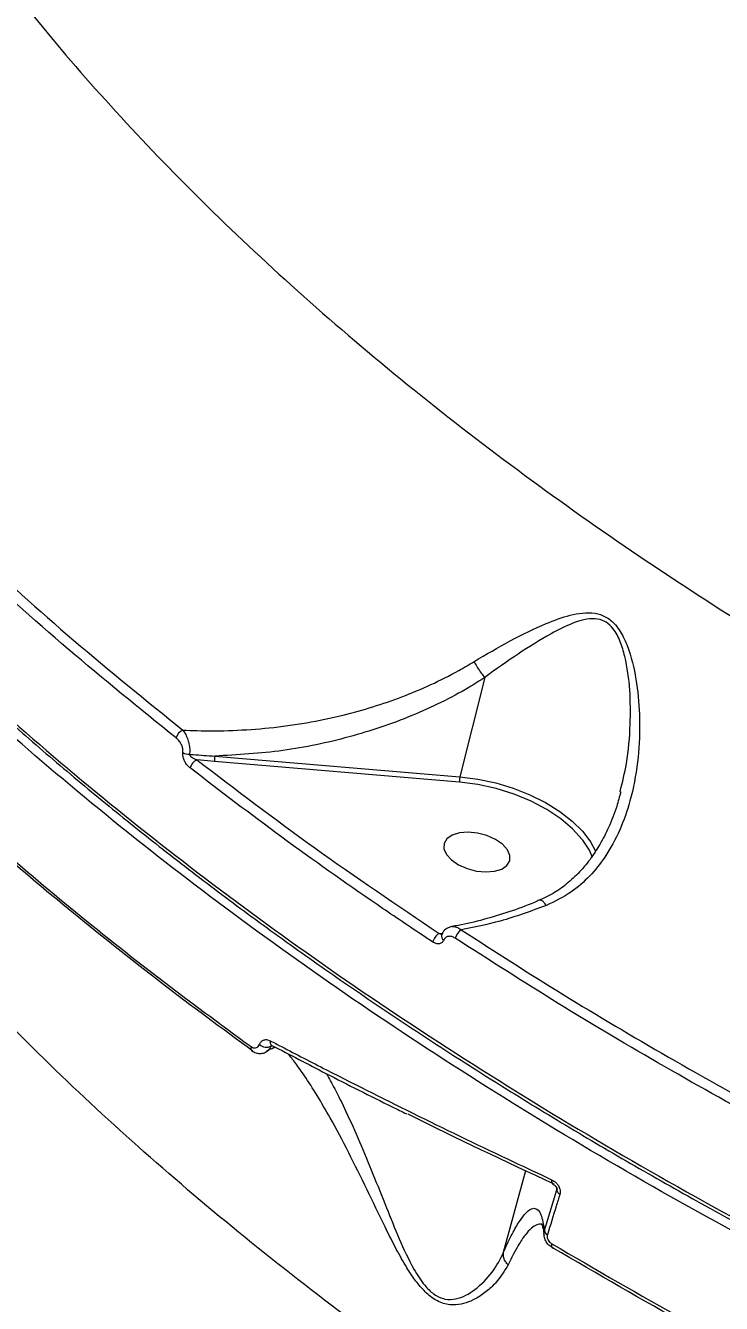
# Model space of a CAD drawing. Header units: millimetres. Extents: x -7151 to 6134, y -5040 to 5562.
# Drawn here: x -3830.7 to -3738.6, y -452.3 to -283.1 of the extents above; entities that cross this region are included whole.
import ezdxf

# ---------------------------------------------------------------- set-up
doc = ezdxf.new("R2010")
doc.units = ezdxf.units.MM
for name, color, linetype in [('DIKOM_ОБЪЕКТ', 7, 'Continuous'), ('DIKOM_РАЗМЕР_ЗОНА', 7, 'Continuous'), ('DIKOM_РАЗМЕР_ОБЪЕКТА', 7, 'Continuous')]:
    doc.layers.add(name, color=color, linetype=linetype)
doc.styles.add('style1', font='arial.ttf', dxfattribs={"width": 0.8})
doc.dimstyles.new('1-50', dxfattribs={"dimtxt": 300, "dimasz": 200, "dimexe": 100, "dimexo": 0, "dimgap": 100, "dimtad": 1, "dimtxsty": 'style1', "dimcen": 200, "dimclrd": 7, "dimclre": 7, "dimclrt": 7, "dimadec": 1, "dimazin": 2, "dimtfac": 1, "dimtmove": 0, "dimatfit": 2, "dimfxl": 0, "dimlwd": 25, "dimlwe": 18, "dimarcsym": 0})

# ---------------------------------------------------------------- blocks, each defined once
blk = doc.blocks.new('*D0')
at = {"layer": 'Defpoints', "color": 0, "transparency": 16777216}
for p in [(4133.55, 168.74), (-4567.47, -1241.13), (4133.55, -4153.12)]:
    blk.add_point(p, dxfattribs=at)
at = {"layer": 'DIKOM_РАЗМЕР_ОБЪЕКТА', "color": 7, "lineweight": 18, "transparency": 16777216}
for p, q in [((4133.55, 168.74), (4133.55, -4253.12)), ((-4567.47, -1241.13), (-4567.47, -4253.12))]:
    blk.add_line(p, q, dxfattribs=at)
at = {"layer": 'DIKOM_РАЗМЕР_ОБЪЕКТА', "color": 7, "lineweight": 25, "transparency": 16777216}
blk.add_line((-4367.47, -4153.12), (3933.55, -4153.12), dxfattribs=at)
at = {"layer": 'DIKOM_РАЗМЕР_ОБЪЕКТА', "color": 7, "transparency": 16777216}
for points in [[(-4367.47, -4119.79), (-4367.47, -4186.45), (-4567.47, -4153.12)], [(3933.55, -4119.79), (3933.55, -4186.45), (4133.55, -4153.12)]]:
    blk.add_solid(points, dxfattribs=at)
at = {"layer": 'DIKOM_РАЗМЕР_ОБЪЕКТА', "color": 7, "transparency": 16777216, "insert": (150.61, -3899.95), "char_height": 300, "attachment_point": 5, "style": 'style1'}
blk.add_mtext('8700', dxfattribs=at)
blk = doc.blocks.new('*D1')
at = {"layer": 'Defpoints', "color": 0, "transparency": 16777216}
for p in [(-2392.45, 3674.75), (-6010.84, -1738.88), (-3202.89, -1738.88)]:
    blk.add_point(p, dxfattribs=at)
at = {"layer": 'DIKOM_РАЗМЕР_ОБЪЕКТА', "color": 7, "lineweight": 18, "transparency": 16777216}
for p, q in [((-2392.45, 3674.75), (-6110.84, 3674.75)), ((-3202.89, -1738.88), (-6110.84, -1738.88))]:
    blk.add_line(p, q, dxfattribs=at)
at = {"layer": 'DIKOM_РАЗМЕР_ОБЪЕКТА', "color": 7, "lineweight": 25, "transparency": 16777216}
blk.add_line((-6010.84, 3474.75), (-6010.84, -1538.88), dxfattribs=at)
at = {"layer": 'DIKOM_РАЗМЕР_ОБЪЕКТА', "color": 7, "transparency": 16777216}
for points in [[(-6044.18, 3474.75), (-5977.51, 3474.75), (-6010.84, 3674.75)], [(-6044.18, -1538.88), (-5977.51, -1538.88), (-6010.84, -1738.88)]]:
    blk.add_solid(points, dxfattribs=at)
at = {"layer": 'DIKOM_РАЗМЕР_ОБЪЕКТА', "color": 7, "transparency": 16777216, "insert": (-6264.01, 967.94), "char_height": 300, "attachment_point": 5, "rotation": 90, "style": 'style1'}
blk.add_mtext('5400', dxfattribs=at)
blk = doc.blocks.new('*D2')
at = {"layer": 'Defpoints', "color": 0, "transparency": 16777216}
for p in [(-3409.24, 5551.13), (-6701.17, -3742.74), (-3065.41, -3742.74)]:
    blk.add_point(p, dxfattribs=at)
at = {"layer": 'DIKOM_РАЗМЕР_ЗОНА', "color": 7, "lineweight": 18, "transparency": 16777216}
for p, q in [((-3409.24, 5551.13), (-6801.17, 5551.13)), ((-3065.41, -3742.74), (-6801.17, -3742.74))]:
    blk.add_line(p, q, dxfattribs=at)
at = {"layer": 'DIKOM_РАЗМЕР_ЗОНА', "color": 7, "lineweight": 25, "transparency": 16777216}
blk.add_line((-6701.17, 5351.13), (-6701.17, -3542.74), dxfattribs=at)
at = {"layer": 'DIKOM_РАЗМЕР_ЗОНА', "color": 7, "transparency": 16777216}
for points in [[(-6734.5, 5351.13), (-6667.84, 5351.13), (-6701.17, 5551.13)], [(-6734.5, -3542.74), (-6667.84, -3542.74), (-6701.17, -3742.74)]]:
    blk.add_solid(points, dxfattribs=at)
at = {"layer": 'DIKOM_РАЗМЕР_ЗОНА', "color": 7, "transparency": 16777216, "insert": (-6954.45, 885.88), "char_height": 300, "attachment_point": 5, "rotation": 90, "style": 'style1'}
blk.add_mtext('9300', dxfattribs=at)
blk = doc.blocks.new('*D3')
at = {"layer": 'Defpoints', "color": 0, "transparency": 16777216}
for p in [(6133.55, 253.24), (-5802.46, -2467.19), (6133.55, -4939.78)]:
    blk.add_point(p, dxfattribs=at)
at = {"layer": 'DIKOM_РАЗМЕР_ЗОНА', "color": 7, "lineweight": 18, "transparency": 16777216}
for p, q in [((6133.55, 253.24), (6133.55, -5039.78)), ((-5802.46, -2467.19), (-5802.46, -5039.78))]:
    blk.add_line(p, q, dxfattribs=at)
at = {"layer": 'DIKOM_РАЗМЕР_ЗОНА', "color": 7, "lineweight": 25, "transparency": 16777216}
blk.add_line((-5602.46, -4939.78), (5933.55, -4939.78), dxfattribs=at)
at = {"layer": 'DIKOM_РАЗМЕР_ЗОНА', "color": 7, "transparency": 16777216}
for points in [[(-5602.46, -4906.44), (-5602.46, -4973.11), (-5802.46, -4939.78)], [(5933.55, -4906.44), (5933.55, -4973.11), (6133.55, -4939.78)]]:
    blk.add_solid(points, dxfattribs=at)
at = {"layer": 'DIKOM_РАЗМЕР_ЗОНА', "color": 7, "transparency": 16777216, "insert": (186.61, -4686.61), "char_height": 300, "attachment_point": 5, "style": 'style1'}
blk.add_mtext('11950', dxfattribs=at)

msp = doc.modelspace()

# ---------------------------------------------------------------- linework, layer by layer
at = {"layer": 'DIKOM_ОБЪЕКТ', "color": 7, "linetype": 'Continuous', "lineweight": 15}
for p, q in [((-3769.925, -369.472), (-3773.232, -382.61)), ((-3805.706, -380.572), (-3808.028, -380.37)), ((-3773.259, -383.305), (-3805.706, -380.572)), ((-3805.678, -379.877), (-3773.232, -382.61)), ((-3775.974, -403.367), (-3775.516, -403.306)), ((-3775.644, -403.527), (-3775.638, -403.512)), ((-3798.179, -418.152), (-3798.211, -418.233)), ((-3798.211, -418.233), (-3798.131, -418.174)), ((-3798.169, -418.616), (-3798.122, -418.595)), ((-3767.45, -445.55), (-3764.507, -434.743)), ((-3762.029, -442.699), (-3760.378, -437.32)), ((-3760.378, -437.32), (-3760.394, -437.065))]:
    msp.add_line(p, q, dxfattribs=at)
at = {"layer": 'DIKOM_ОБЪЕКТ', "color": 7, "linetype": 'Continuous', "lineweight": 15, "flags": 128}
for points in [[(-3756.944, -391.003), (-3757.025, -390.897), (-3758.298, -389.489), (-3759.878, -388.155), (-3761.726, -386.927), (-3763.797, -385.837), (-3766.041, -384.909), (-3768.404, -384.167), (-3770.83, -383.628), (-3773.259, -383.305)], [(-3773.232, -382.61), (-3770.859, -382.919), (-3768.486, -383.429), (-3766.165, -384.13), (-3763.947, -385.004), (-3761.878, -386.034), (-3760.005, -387.197), (-3758.366, -388.469), (-3756.999, -389.82), (-3756.823, -390.024)], [(-3767.687, -394.83), (-3766.992, -394.351), (-3766.62, -393.729), (-3766.6, -393.014), (-3766.934, -392.264), (-3767.595, -391.539), (-3768.529, -390.899), (-3769.661, -390.395), (-3770.899, -390.068), (-3772.143, -389.944), (-3773.292, -390.034), (-3774.253, -390.33), (-3774.947, -390.809), (-3775.32, -391.431), (-3775.34, -392.146), (-3775.006, -392.896), (-3774.345, -393.621), (-3773.41, -394.261), (-3772.278, -394.765), (-3771.04, -395.092), (-3769.796, -395.216), (-3768.648, -395.126), (-3767.687, -394.83)], [(-3756.823, -390.024), (-3755.933, -391.223), (-3755.275, -392.447)], [(-3755.672, -393.288), (-3756.088, -392.346), (-3756.944, -391.003)], [(-3798.122, -418.595), (-3797.87, -418.45), (-3797.75, -418.361)], [(-3761.059, -444.443), (-3761.087, -444.566), (-3761.101, -444.678), (-3761.1, -444.778), (-3761.084, -444.861), (-3761.054, -444.927), (-3761.011, -444.974), (-3760.954, -445), (-3760.887, -445.006)]]:
    msp.add_lwpolyline(points, dxfattribs=at)
at = {"layer": 'DIKOM_ОБЪЕКТ', "color": 7, "linetype": 'Continuous', "lineweight": 15}
for centre, radius, start, end in [((-3809.177, -377.924), 1.675, 116.24352, 164.23939), ((-3809.004, -377.771), 1.863, 241.54823, 269.70293), ((-3807.339, -381.886), 1.665, 114.44512, 164.53363), ((-3804.063, -380.289), 1.667, 165.67534, 189.76894), ((-3771.612, -383.021), 1.671, 165.74542, 189.77751), ((-3774.991, -404.975), 1.885, 121.42857, 165.23964), ((-3775.021, -403.69), 0.644, 165.27753, 238.5035), ((-3771.967, -404.482), 1.95, 124.24252, 164.96276), ((-3797.782, -417.714), 0.571, 163.72469, 234.12572), ((-3800.406, -418.552), 0.507, 155.41813, 221.77574), ((-3800.631, -418.682), 0.258, 233.63137, 270.91079), ((-3798.874, -417.149), 1.27, 225.67136, 301.42754), ((-3760.582, -436.126), 0.528, 161.34935, 230.32634), ((-3759.687, -437.258), 0.693, 185.07546, 244.21734), ((-3761.345, -442.627), 0.688, 186.0319, 244.87544)]:
    msp.add_arc(centre, radius, start, end, dxfattribs=at)
for points, knots in [([(-3869.223, -139.016), (-3870.119, -142.085), (-3872.098, -148.863), (-3873.812, -159.794), (-3874.577, -171.713), (-3874.104, -183.963), (-3872.444, -196.266), (-3869.619, -208.583), (-3865.692, -220.868), (-3860.596, -233.319), (-3854.301, -245.898), (-3846.798, -258.564), (-3838.251, -271.044), (-3828.708, -283.3), (-3818.245, -295.298), (-3806.696, -307.227), (-3794.055, -319.04), (-3780.341, -330.692), (-3765.843, -341.938), (-3750.626, -352.746), (-3734.771, -363.096), (-3718.032, -373.148), (-3700.431, -382.852), (-3682.012, -392.167), (-3664.487, -400.267), (-3648.077, -407.299), (-3637.921, -411.271), (-3632.838, -413.259)], [0, 0, 0, 0, 0.0333562, 0.0736626, 0.1151388, 0.1566488, 0.1981251, 0.2384609, 0.2788275, 0.3191634, 0.3606677, 0.4022057, 0.4437097, 0.484112, 0.524545, 0.5649471, 0.6065174, 0.6481217, 0.6896917, 0.7301948, 0.7707287, 0.8112325, 0.8529038, 0.8946083, 0.9362801, 0.9681102, 1, 1, 1, 1]), ([(-3921.809, -236.192), (-3921.779, -236.386), (-3921.41, -238.777), (-3920.415, -243.396), (-3918.8, -250.044), (-3916.846, -256.722), (-3914.594, -263.426), (-3912.033, -270.159), (-3909.162, -276.923), (-3905.979, -283.72), (-3902.494, -290.538), (-3898.717, -297.346), (-3894.661, -304.119), (-3890.335, -310.847), (-3885.735, -317.538), (-3880.861, -324.191), (-3875.714, -330.807), (-3870.293, -337.386), (-3864.601, -343.927), (-3858.635, -350.431), (-3852.396, -356.897), (-3845.883, -363.326), (-3839.103, -369.711), (-3832.075, -376.034), (-3824.819, -382.275), (-3817.352, -388.421), (-3809.675, -394.472), (-3801.788, -400.427), (-3793.692, -406.287), (-3785.387, -412.052), (-3776.873, -417.721), (-3768.15, -423.296), (-3759.219, -428.774), (-3750.079, -434.157), (-3740.733, -439.442), (-3731.204, -444.616), (-3721.522, -449.663), (-3711.71, -454.57), (-3701.778, -459.333), (-3691.724, -463.952), (-3681.548, -468.43), (-3671.25, -472.765), (-3660.831, -476.959), (-3650.29, -481.009), (-3639.628, -484.917), (-3628.845, -488.683), (-3617.94, -492.301), (-3607.684, -495.551), (-3601.033, -497.521), (-3598.083, -498.394)], [0, 0, 0, 0, 0.0019167, 0.0235525, 0.0451759, 0.06681, 0.0884727, 0.1101881, 0.1319809, 0.153875, 0.175888, 0.1979013, 0.219766, 0.2415625, 0.2633087, 0.2850218, 0.306719, 0.3284182, 0.3501318, 0.3718763, 0.3936685, 0.4155259, 0.4374661, 0.4594351, 0.4813338, 0.5031573, 0.5249235, 0.5466499, 0.5683541, 0.5900533, 0.611763, 0.6334967, 0.6552726, 0.6771069, 0.6990171, 0.7209868, 0.7429119, 0.7647513, 0.7865284, 0.8082613, 0.8299664, 0.8516612, 0.8733633, 0.8950841, 0.9168418, 0.9386526, 0.9605336, 0.9824917, 1, 1, 1, 1]), ([(-3921.662, -235.923), (-3921.03, -239.371), (-3919.555, -247.418), (-3915.702, -260.212), (-3910.348, -274.222), (-3903.804, -287.968), (-3896.226, -301.397), (-3887.721, -314.476), (-3878.064, -327.58), (-3867.24, -340.666), (-3855.257, -353.691), (-3842.201, -366.545), (-3828.093, -379.185), (-3812.971, -391.57), (-3796.775, -403.737), (-3779.516, -415.632), (-3761.228, -427.208), (-3742.314, -438.208), (-3722.855, -448.61), (-3702.939, -458.402), (-3682.242, -467.744), (-3660.805, -476.586), (-3638.681, -484.869), (-3617.719, -492.01), (-3604.052, -496.135), (-3598.008, -497.96)], [0, 0, 0, 0, 0.0339694, 0.0792694, 0.1246064, 0.1699064, 0.2123429, 0.2548096, 0.297246, 0.3408235, 0.384434, 0.4280116, 0.4720328, 0.5160882, 0.5601098, 0.6054103, 0.6507469, 0.6960471, 0.7400688, 0.7841243, 0.8281453, 0.873446, 0.9187831, 0.9640833, 1, 1, 1, 1]), ([(-3207.459, -494.038), (-3210.488, -495.409), (-3218.711, -499.131), (-3232.926, -504.653), (-3250.294, -510.407), (-3268.527, -515.45), (-3287.522, -519.772), (-3307.195, -523.346), (-3327.49, -526.158), (-3348.386, -528.185), (-3369.836, -529.44), (-3391.769, -529.927), (-3414.081, -529.644), (-3436.67, -528.591), (-3459.467, -526.765), (-3482.437, -524.153), (-3505.54, -520.776), (-3528.702, -516.649), (-3551.816, -511.794), (-3574.773, -506.233), (-3597.501, -499.976), (-3619.956, -493.019), (-3642.107, -485.389), (-3663.888, -477.114), (-3685.198, -468.236), (-3705.936, -458.792), (-3726.032, -448.809), (-3745.441, -438.292), (-3764.143, -427.27), (-3782.086, -415.78), (-3799.189, -403.878), (-3815.37, -391.617), (-3829.859, -379.62), (-3842.791, -367.948), (-3854.313, -356.654), (-3865.058, -345.165), (-3874.977, -333.532), (-3883.989, -321.861), (-3892.071, -310.18), (-3898.546, -299.729), (-3902.103, -293.149), (-3903.553, -290.468)], [0, 0, 0, 0, 0.0156533, 0.0424907, 0.0694122, 0.0963769, 0.1233417, 0.1502637, 0.1771004, 0.2039377, 0.2308593, 0.2578243, 0.2847892, 0.3117109, 0.3385481, 0.3653846, 0.392306, 0.4192702, 0.4462348, 0.4731562, 0.499993, 0.5268301, 0.5537514, 0.5807162, 0.6076811, 0.6346027, 0.6614393, 0.6882764, 0.7151979, 0.7421626, 0.7691275, 0.7960488, 0.8228858, 0.8459641, 0.8691647, 0.8923929, 0.9156208, 0.9388215, 0.961584, 0.9843465, 1, 1, 1, 1]), ([(-3861.845, -327.694), (-3858.074, -331.857), (-3850.531, -340.184), (-3837.95, -352.472), (-3824.528, -364.603), (-3814.788, -372.482), (-3809.918, -376.421)], [0, 0, 0, 0, 0.2485956, 0.4971931, 0.7485967, 1, 1, 1, 1]), ([(-3810.789, -377.469), (-3815.617, -373.565), (-3825.272, -365.756), (-3838.691, -353.648), (-3851.366, -341.29), (-3859.014, -332.851), (-3862.838, -328.631)], [0, 0, 0, 0, 0.2485954, 0.4971936, 0.7485969, 1, 1, 1, 1]), ([(-3771.338, -367.351), (-3769.747, -366.413), (-3766.531, -364.516), (-3762.324, -362.462), (-3759.156, -361.298), (-3756.999, -360.873), (-3755.396, -360.863), (-3753.862, -361.356), (-3752.474, -362.529), (-3751.419, -364.29), (-3750.381, -367.092), (-3749.65, -370.86), (-3749.333, -375.678), (-3749.602, -380.728), (-3750.507, -385.489), (-3751.983, -389.722), (-3753.791, -393.07), (-3755.999, -395.818), (-3758.541, -398.079), (-3760.655, -399.102), (-3761.773, -399.643)], [0, 0, 0, 0, 0.0863537, 0.1746739, 0.2336195, 0.2635105, 0.2941149, 0.3212008, 0.3485614, 0.3826663, 0.4154271, 0.4844286, 0.5550133, 0.6333655, 0.7133051, 0.7760732, 0.8404076, 0.8905389, 0.942134, 1, 1, 1, 1]), ([(-3752.012, -384.591), (-3751.705, -383.348), (-3750.983, -380.43), (-3750.629, -375.891), (-3750.638, -371.134), (-3751.14, -367.445), (-3751.941, -364.698), (-3752.761, -363.088), (-3753.587, -362.313), (-3754.38, -361.851), (-3755.389, -361.601), (-3756.817, -361.768), (-3758.764, -362.423), (-3761.642, -363.877), (-3765.487, -366.297), (-3768.459, -368.353), (-3769.924, -369.461), (-3769.926, -369.463)], [0, 0, 0, 0, 0.0871121, 0.2045076, 0.3066443, 0.4084907, 0.454557, 0.5006081, 0.5307632, 0.5363084, 0.5720076, 0.6140526, 0.6563818, 0.7418525, 0.8708668, 0.9998739, 1, 1, 1, 1]), ([(-3809.918, -376.421), (-3809.3, -376.45), (-3807.096, -376.55), (-3803.275, -376.52), (-3798.421, -376.179), (-3793.538, -375.505), (-3787.619, -374.272), (-3782.082, -372.566), (-3777.037, -370.449), (-3773.861, -368.858), (-3772.015, -367.756), (-3771.338, -367.351)], [0, 0, 0, 0, 0.0465606, 0.1660376, 0.2855096, 0.4082621, 0.5310187, 0.7327796, 0.836334, 0.9398795, 1, 1, 1, 1]), ([(-3771.338, -367.351), (-3771.317, -367.391), (-3771.186, -367.656), (-3770.887, -368.179), (-3770.409, -368.89), (-3770.087, -369.272), (-3769.926, -369.463)], [0, 0, 0, 0, 0.0562308, 0.3684798, 0.6842, 1, 1, 1, 1]), ([(-3769.925, -369.472), (-3770.625, -369.913), (-3772.499, -371.093), (-3775.717, -372.807), (-3779.616, -374.569), (-3783.683, -376.09), (-3789.334, -377.798), (-3796.7, -379.363), (-3802.663, -379.704), (-3805.678, -379.877)], [0, 0, 0, 0, 0.0670774, 0.1796409, 0.2922165, 0.4079232, 0.5236452, 0.75913, 1, 1, 1, 1]), ([(-3769.926, -369.463), (-3769.925, -369.463), (-3769.924, -369.465), (-3769.924, -369.469), (-3769.924, -369.471), (-3769.925, -369.472)], [0, 0, 0, 0, 0.3037097, 0.7100276, 1, 1, 1, 1]), ([(-3809.918, -376.421), (-3809.815, -376.556), (-3809.577, -376.868), (-3809.282, -377.499), (-3809.072, -378.231), (-3808.966, -378.965), (-3808.997, -379.409), (-3809.013, -379.634)], [0, 0, 0, 0, 0.1741736, 0.4036678, 0.6052205, 0.8000661, 1, 1, 1, 1]), ([(-3809.891, -379.409), (-3809.885, -379.273), (-3809.874, -379.002), (-3809.994, -378.557), (-3810.204, -378.116), (-3810.481, -377.738), (-3810.696, -377.55), (-3810.789, -377.469)], [0, 0, 0, 0, 0.1889125, 0.3774385, 0.5791238, 0.8164238, 1, 1, 1, 1]), ([(-3808.943, -381.442), (-3809.041, -381.357), (-3809.269, -381.159), (-3809.562, -380.758), (-3809.783, -380.293), (-3809.907, -379.83), (-3809.897, -379.549), (-3809.891, -379.409)], [0, 0, 0, 0, 0.1824991, 0.4237964, 0.6274709, 0.8134284, 1, 1, 1, 1]), ([(-3809.013, -379.634), (-3808.86, -379.646), (-3807.749, -379.732), (-3806.637, -379.81), (-3805.678, -379.877)], [0, 0, 0, 0, 0.1380199, 1, 1, 1, 1]), ([(-3809.013, -379.634), (-3809.008, -379.663), (-3808.999, -379.714), (-3808.938, -379.82), (-3808.812, -379.955), (-3808.583, -380.119), (-3808.313, -380.262), (-3808.115, -380.337), (-3808.028, -380.37)], [0, 0, 0, 0, 0.0762907, 0.1323814, 0.2954916, 0.5061841, 0.7826521, 1, 1, 1, 1]), ([(-3808.028, -380.37), (-3802.899, -384.286), (-3792.625, -392.128), (-3781.53, -399.617), (-3775.974, -403.367)], [0, 0, 0, 0, 0.4992718, 1, 1, 1, 1]), ([(-3846.425, -380.904), (-3842.955, -384.111), (-3836.014, -390.526), (-3824.858, -399.965), (-3813.211, -409.271), (-3804.982, -415.318), (-3800.867, -418.341)], [0, 0, 0, 0, 0.2491245, 0.4982418, 0.7491206, 1, 1, 1, 1]), ([(-3776.814, -404.495), (-3777.309, -404.166), (-3779.789, -402.522), (-3786.561, -397.94), (-3796.923, -390.639), (-3804.934, -384.509), (-3808.943, -381.442)], [0, 0, 0, 0, 0.0441386, 0.2207111, 0.6100088, 1, 1, 1, 1]), ([(-3293.343, -549.664), (-3298.291, -551.121), (-3308.186, -554.035), (-3323.788, -557.76), (-3339.919, -560.995), (-3357.183, -563.774), (-3375.535, -566.016), (-3394.972, -567.635), (-3415.026, -568.559), (-3435.653, -568.748), (-3456.792, -568.176), (-3477.755, -566.866), (-3498.456, -564.858), (-3518.824, -562.213), (-3539.418, -558.86), (-3560.175, -554.774), (-3581.023, -549.95), (-3601.95, -544.373), (-3622.868, -538.027), (-3643.802, -530.877), (-3664.423, -523.008), (-3684.245, -514.619), (-3703.138, -505.819), (-3721.086, -496.688), (-3738.602, -486.979), (-3755.609, -476.708), (-3772.038, -465.9), (-3787.439, -454.866), (-3801.802, -443.661), (-3815.139, -432.341), (-3827.759, -420.66), (-3839.57, -408.643), (-3850.609, -396.333), (-3857.134, -387.998), (-3860.394, -383.832)], [0, 0, 0, 0, 0.0283338, 0.0566673, 0.0852831, 0.1138987, 0.1455326, 0.1771907, 0.2088241, 0.2413903, 0.2739833, 0.3065488, 0.3371878, 0.367849, 0.3984877, 0.43001, 0.4615582, 0.4930806, 0.5257433, 0.558406, 0.5915378, 0.6246694, 0.6557873, 0.6869299, 0.7180481, 0.7500733, 0.7821241, 0.81415, 0.8447053, 0.8752824, 0.905838, 0.9372174, 0.9686205, 1, 1, 1, 1]), ([(-3751.937, -384.603), (-3752.104, -385.249), (-3752.52, -386.868), (-3753.458, -389.202), (-3754.646, -391.549), (-3755.984, -393.602), (-3757.527, -395.431), (-3759.278, -397), (-3760.991, -398.182), (-3762.185, -398.7), (-3762.685, -398.917)], [0, 0, 0, 0, 0.1047388, 0.2623814, 0.3983418, 0.5260164, 0.6599566, 0.7891396, 0.9117643, 1, 1, 1, 1]), ([(-3800.627, -418.94), (-3804.708, -415.943), (-3812.872, -409.949), (-3824.435, -400.671), (-3831.978, -394.403), (-3835.518, -391.196), (-3835.519, -391.194)], [0, 0, 0, 0, 0.3325134, 0.6650194, 0.9998797, 1, 1, 1, 1]), ([(-3762.67, -398.934), (-3762.9, -399.037), (-3764.244, -399.638), (-3766.73, -400.522), (-3770.099, -401.543), (-3772.629, -402.17), (-3774.008, -402.385), (-3774.288, -402.428)], [0, 0, 0, 0, 0.0594756, 0.3475099, 0.6364227, 0.9262342, 1, 1, 1, 1]), ([(-3761.773, -399.643), (-3761.794, -399.614), (-3761.932, -399.418), (-3762.192, -399.118), (-3762.488, -398.903), (-3762.61, -398.954), (-3762.66, -398.975)], [0, 0, 0, 0, 0.0586921, 0.3858619, 0.7493732, 1, 1, 1, 1]), ([(-3761.773, -399.643), (-3763.81, -400.393), (-3767.587, -401.783), (-3771.337, -402.527), (-3773.064, -402.87)], [0, 0, 0, 0, 0.53950731, 1, 1, 1, 1]), ([(-3774.293, -402.447), (-3774.515, -402.513), (-3774.979, -402.651), (-3775.447, -403.082), (-3775.575, -403.433), (-3775.613, -403.538)], [0, 0, 0, 0, 0.3886339, 0.8157708, 1, 1, 1, 1]), ([(-3774.287, -402.447), (-3774.088, -402.44), (-3773.688, -402.426), (-3773.273, -402.721), (-3773.064, -402.87)], [0, 0, 0, 0, 0.4957325, 1, 1, 1, 1]), ([(-3775.357, -404.24), (-3775.426, -404.355), (-3775.567, -404.592), (-3775.936, -404.747), (-3776.371, -404.735), (-3776.666, -404.575), (-3776.814, -404.495)], [0, 0, 0, 0, 0.2338981, 0.4825626, 0.7413571, 1, 1, 1, 1]), ([(-3775.974, -403.367), (-3775.885, -403.39), (-3775.727, -403.43), (-3775.57, -403.418), (-3775.502, -403.412)], [0, 0, 0, 0, 0.5627005, 1, 1, 1, 1]), ([(-3773.85, -403.976), (-3774.003, -403.894), (-3774.308, -403.731), (-3774.759, -403.719), (-3775.14, -403.878), (-3775.287, -404.122), (-3775.357, -404.24)], [0, 0, 0, 0, 0.2583564, 0.5168206, 0.7678475, 1, 1, 1, 1]), ([(-3716.885, -436.785), (-3721.851, -434.22), (-3731.784, -429.09), (-3746.212, -421.006), (-3760.309, -412.666), (-3769.336, -406.873), (-3773.85, -403.976)], [0, 0, 0, 0, 0.2491021, 0.4982009, 0.7491018, 1, 1, 1, 1]), ([(-3773.064, -402.87), (-3768.593, -405.74), (-3759.651, -411.48), (-3745.625, -419.784), (-3731.2, -427.873), (-3721.219, -433.03), (-3716.228, -435.608)], [0, 0, 0, 0, 0.2490997, 0.4982029, 0.7491015, 1, 1, 1, 1]), ([(-3799.761, -418.058), (-3799.697, -417.927), (-3799.569, -417.667), (-3799.234, -417.449), (-3798.813, -417.367), (-3798.498, -417.489), (-3798.33, -417.554)], [0, 0, 0, 0, 0.2322653, 0.4640847, 0.7141117, 1, 1, 1, 1]), ([(-3798.33, -417.554), (-3797.839, -417.811), (-3795.382, -419.099), (-3788.92, -422.44), (-3778.745, -427.544), (-3768.726, -432.381), (-3762.767, -435.169), (-3761.082, -435.957)], [0, 0, 0, 0, 0.0413752, 0.2068729, 0.538152, 0.869435, 1, 1, 1, 1]), ([(-3800.867, -418.341), (-3800.823, -418.37), (-3800.675, -418.466), (-3800.414, -418.533), (-3800.13, -418.484), (-3799.895, -418.33), (-3799.806, -418.148), (-3799.761, -418.058)], [0, 0, 0, 0, 0.10435348, 0.34538602, 0.57585761, 0.78773261, 1, 1, 1, 1]), ([(-3800.775, -418.876), (-3800.59, -418.993), (-3800.213, -419.232), (-3799.566, -419.271), (-3799.067, -419.174), (-3798.867, -418.998), (-3798.825, -418.961)], [0, 0, 0, 0, 0.3027411, 0.61830697, 0.91953498, 1, 1, 1, 1]), ([(-3798.211, -418.233), (-3798.304, -418.423), (-3798.453, -418.729), (-3798.723, -418.896), (-3798.826, -418.96)], [0, 0, 0, 0, 0.6195933, 1, 1, 1, 1]), ([(-3798.816, -418.988), (-3798.651, -418.877), (-3798.357, -418.682), (-3798.202, -418.604), (-3798.134, -418.571)], [0, 0, 0, 0, 0.5641897, 1, 1, 1, 1]), ([(-3798.191, -418.141), (-3798.197, -418.14), (-3798.212, -418.139), (-3798.154, -418.164), (-3798.123, -418.177)], [0, 0, 0, 0, 0.45808026, 1, 1, 1, 1]), ([(-3798.164, -418.623), (-3798.093, -418.585), (-3797.86, -418.462), (-3797.721, -418.439), (-3797.624, -418.423)], [0, 0, 0, 0, 0.3052135, 1, 1, 1, 1]), ([(-3798.113, -418.169), (-3795.733, -419.41), (-3790.502, -422.139), (-3784.53, -425.165), (-3780.899, -426.94), (-3780.263, -427.251)], [0, 0, 0, 0, 0.4075905, 0.8961832, 1, 1, 1, 1]), ([(-3766.841, -447.214), (-3767.335, -448.044), (-3768.084, -449.301), (-3769.697, -450.801), (-3771.01, -451.691), (-3772.379, -452.299), (-3773.772, -452.602), (-3775.392, -452.466), (-3777.066, -451.581), (-3778.465, -450.183), (-3779.607, -448.645), (-3780.754, -446.795), (-3781.932, -444.63), (-3783.568, -441.351), (-3785.556, -437.19), (-3787.957, -432.299), (-3790.174, -428.116), (-3792.144, -424.733), (-3793.696, -422.311), (-3794.97, -420.528), (-3795.733, -419.556), (-3795.994, -419.282), (-3796.02, -419.256)], [0, 0, 0, 0, 0.0902995, 0.1368688, 0.1833994, 0.2163077, 0.2498043, 0.2847943, 0.3201075, 0.3508869, 0.3795909, 0.4089967, 0.4509149, 0.4928742, 0.5789165, 0.6684192, 0.759604, 0.8244836, 0.890675, 0.9418861, 0.9944062, 1, 1, 1, 1]), ([(-3790.872, -421.928), (-3790.519, -422.57), (-3789.695, -424.065), (-3788.21, -427.102), (-3786.523, -430.88), (-3784.742, -435.177), (-3782.996, -439.499), (-3781.312, -443.763), (-3779.678, -447.279), (-3778.102, -449.79), (-3776.726, -451.167), (-3775.764, -451.63), (-3774.774, -451.858), (-3773.71, -451.808), (-3772.404, -451.307), (-3770.673, -450.157), (-3768.835, -448.248), (-3767.843, -446.464), (-3767.453, -445.56), (-3767.452, -445.559)], [0, 0, 0, 0, 0.05722039, 0.13330446, 0.22420935, 0.31546926, 0.40650247, 0.48783545, 0.56873811, 0.61545596, 0.64703633, 0.67837245, 0.68343853, 0.71995359, 0.760118, 0.80042719, 0.90009016, 0.99991876, 1, 1, 1, 1]), ([(-3760.749, -436.543), (-3767.2, -433.54), (-3773.779, -430.478), (-3779.949, -427.34), (-3780.071, -427.278)], [0, 0, 0, 0, 0.9803012, 1, 1, 1, 1]), ([(-3761.082, -435.957), (-3760.878, -436.075), (-3760.541, -436.271), (-3760.165, -436.736), (-3759.969, -437.181), (-3759.92, -437.584), (-3759.968, -437.794), (-3759.989, -437.883)], [0, 0, 0, 0, 0.3037938, 0.5023112, 0.7016544, 0.8732543, 1, 1, 1, 1]), ([(-3760.92, -436.536), (-3760.902, -436.543), (-3760.812, -436.579), (-3760.66, -436.689), (-3760.509, -436.851), (-3760.428, -436.981), (-3760.385, -437.079), (-3760.365, -437.153), (-3760.363, -437.185), (-3760.362, -437.2)], [0, 0, 0, 0, 0.0825458, 0.414032, 0.6152159, 0.7470698, 0.8402908, 0.9209374, 1, 1, 1, 1]), ([(-3759.989, -437.883), (-3760.153, -438.416), (-3760.702, -440.196), (-3761.252, -441.992), (-3761.637, -443.249)], [0, 0, 0, 0, 0.2996366, 1, 1, 1, 1]), ([(-3760.378, -437.32), (-3760.37, -437.297), (-3760.359, -437.266), (-3760.362, -437.215), (-3760.363, -437.2)], [0, 0, 0, 0, 0.7155292, 1, 1, 1, 1]), ([(-3767.45, -445.55), (-3767.427, -445.497), (-3767.026, -444.591), (-3766.288, -443.058), (-3765.33, -441.404), (-3764.514, -440.343), (-3763.83, -439.797), (-3763.112, -439.67), (-3762.43, -440.337), (-3762.163, -441.911), (-3762.029, -442.699)], [0, 0, 0, 0, 0.007532, 0.1291232, 0.2511164, 0.3728207, 0.4835489, 0.5942888, 0.7971136, 1, 1, 1, 1]), ([(-3762.188, -442.113), (-3762.269, -442.028), (-3762.513, -441.774), (-3763.049, -441.904), (-3763.757, -442.321), (-3764.572, -443.226), (-3765.576, -444.693), (-3766.382, -446.3), (-3766.841, -447.214)], [0, 0, 0, 0, 0.0837301, 0.2528091, 0.4218696, 0.5959686, 0.7700372, 1, 1, 1, 1]), ([(-3762.416, -441.784), (-3762.418, -441.781), (-3762.448, -441.744), (-3762.351, -441.896), (-3762.243, -442.297), (-3762.131, -442.805), (-3762.087, -443.251), (-3762.076, -443.368)], [0, 0, 0, 0, 0.0168267, 0.2785864, 0.566359, 0.8862992, 1, 1, 1, 1]), ([(-3760.887, -445.006), (-3761.084, -444.884), (-3761.479, -444.642), (-3761.896, -444.076), (-3762.106, -443.453), (-3762.101, -442.984), (-3762.042, -442.748), (-3762.029, -442.699)], [0, 0, 0, 0, 0.243625, 0.48753971, 0.71980737, 0.94184983, 1, 1, 1, 1]), ([(-3761.637, -443.249), (-3761.649, -443.3), (-3761.68, -443.427), (-3761.662, -443.676), (-3761.55, -443.965), (-3761.342, -444.245), (-3761.16, -444.373), (-3761.059, -444.443)], [0, 0, 0, 0, 0.1207893, 0.3075959, 0.5229243, 0.7373541, 1, 1, 1, 1]), ([(-3761.059, -444.443), (-3755.242, -447.837), (-3743.607, -454.626), (-3725.282, -464.3), (-3706.392, -473.613), (-3693.307, -479.42), (-3686.764, -482.323)], [0, 0, 0, 0, 0.2486139, 0.49723, 0.7486137, 1, 1, 1, 1]), ([(-3686.71, -482.835), (-3693.171, -479.968), (-3706.093, -474.235), (-3724.892, -464.977), (-3743.267, -455.288), (-3755.013, -448.433), (-3760.887, -445.006)], [0, 0, 0, 0, 0.2486187, 0.4972328, 0.7486159, 1, 1, 1, 1]), ([(-3766.841, -447.214), (-3766.872, -447.185), (-3767.019, -447.043), (-3767.271, -446.706), (-3767.493, -446.16), (-3767.466, -445.759), (-3767.452, -445.559)], [0, 0, 0, 0, 0.0660121, 0.317291, 0.658649, 1, 1, 1, 1]), ([(-3767.452, -445.559), (-3767.452, -445.558), (-3767.452, -445.556), (-3767.451, -445.553), (-3767.45, -445.55), (-3767.45, -445.55)], [0, 0, 0, 0, 0.3026508, 0.715453, 1, 1, 1, 1])]:
    msp.add_open_spline(points, degree=3, knots=knots, dxfattribs=at)

# ---------------------------------------------------------------- dimensions: what is measured, and where the dimension line sits
at = {"layer": 'DIKOM_РАЗМЕР_ЗОНА'}
dim = msp.add_linear_dim(base=(-6701.172, -3742.74), p1=(-3409.242, 5551.127), p2=(-3065.405, -3742.74), angle=90, text='9300', dimstyle='1-50', dxfattribs=at)
dim.commit()
dim.dimension.update_dxf_attribs({"geometry": '*D2', "text_midpoint": (-6701.172, 885.879), "dimtype": 160})
dim = msp.add_linear_dim(base=(6133.546, -4939.778), p1=(-5802.455, -2467.185), p2=(6133.546, 253.243), text='11950', dimstyle='1-50', dxfattribs=at)
dim.commit()
dim.dimension.update_dxf_attribs({"geometry": '*D3', "text_midpoint": (186.606, -4939.778), "dimtype": 160})
at = {"layer": 'DIKOM_РАЗМЕР_ОБЪЕКТА'}
dim = msp.add_linear_dim(base=(-6010.843, -1738.877), p1=(-2392.449, 3674.75), p2=(-3202.885, -1738.877), angle=90, text='5400', dimstyle='1-50', dxfattribs=at)
dim.commit()
dim.dimension.update_dxf_attribs({"geometry": '*D1', "text_midpoint": (-6010.843, 967.936), "dimtype": 160})
dim = msp.add_linear_dim(base=(4133.546, -4153.121), p1=(-4567.472, -1241.128), p2=(4133.546, 168.743), text='8700', dimstyle='1-50', dxfattribs=at)
dim.commit()
dim.dimension.update_dxf_attribs({"geometry": '*D0', "text_midpoint": (150.606, -4153.121), "dimtype": 160})

doc.saveas('drawing.dxf')
